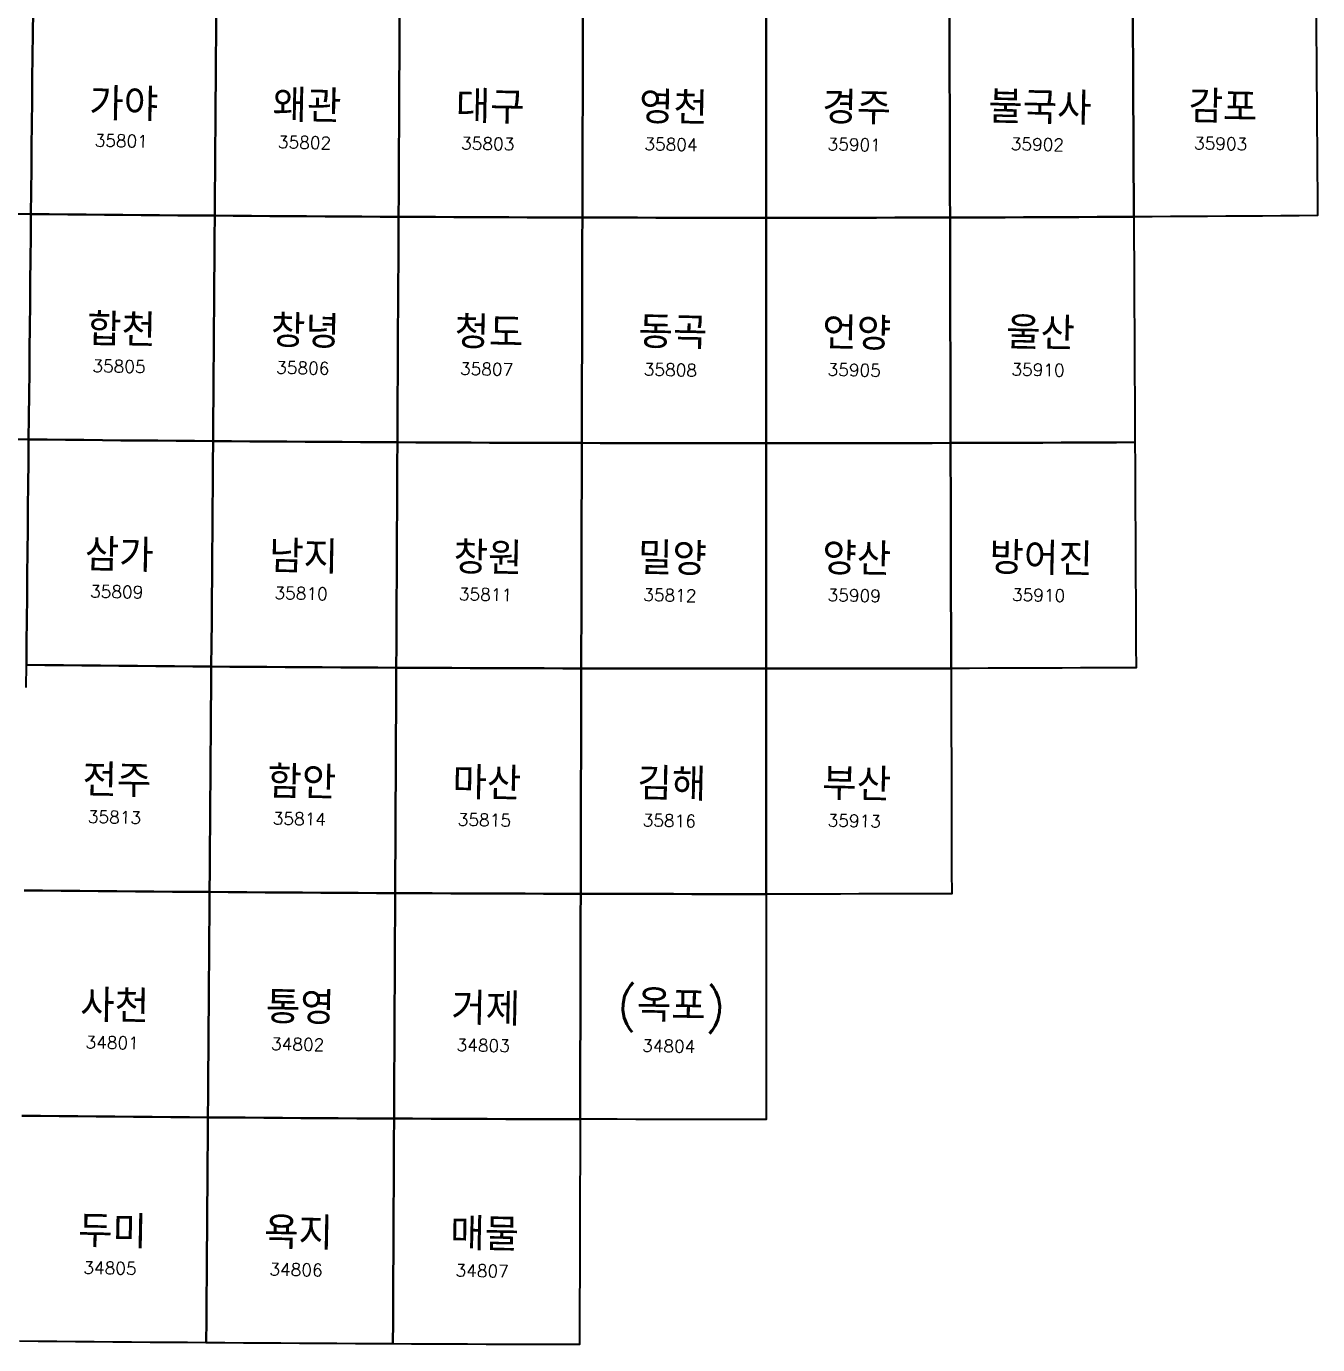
# Model space of a CAD drawing. Header units: millimetres. Extents: x -169652 to 267836, y 63819 to 683520.
# Drawn here: x 108989 to 267836, y 211655 to 373854 of the extents above; entities that cross this region are included whole.
import ezdxf
from ezdxf.enums import TextEntityAlignment as Align

# ---------------------------------------------------------------- set-up
doc = ezdxf.new("R2010")
doc.units = ezdxf.units.MM
for name, color, linetype in [('G50', 7, 'CONTINUOUS'), ('N50000', 7, 'CONTINUOUS'), ('T50000', 250, 'CONTINUOUS')]:
    doc.layers.add(name, color=color, linetype=linetype)
doc.styles.add('GHS', font='romans.shx', dxfattribs={"bigfont": 'GHS.SHX'})

msp = doc.modelspace()

# ---------------------------------------------------------------- linework, layer by layer
at = {"layer": 'G50', "linetype": 'Continuous'}
for points in [[(109806.43, 375733.07), (109777.99, 372958.98), (109749.57, 370184.9), (109721.18, 367410.83), (109692.79, 364636.78), (109664.43, 361862.73), (109636.08, 359088.7), (109607.74, 356314.68), (109579.42, 353540.66), (109551.12, 350766.66), (107289.83, 350790.01)], [(132355.3, 375530.78), (132333.97, 372756.72), (132312.66, 369982.72), (132291.36, 367208.69), (132270.06, 364434.72), (132248.8, 361660.72), (132227.53, 358886.73), (132206.3, 356112.78), (132185.05, 353338.83), (132163.83, 350564.89), (129902.58, 350582.47), (127641.32, 350600.62), (125380.07, 350619.37), (123118.8, 350638.69), (120857.54, 350658.56), (118596.27, 350679.03), (116334.99, 350700.08), (114073.71, 350721.7), (111812.42, 350743.89), (109551.13, 350766.66), (109579.43, 353540.66), (109607.74, 356314.69), (109636.07, 359088.7), (109664.42, 361862.73), (109692.79, 364636.78), (109721.17, 367410.84), (109749.58, 370184.91), (109778, 372958.97), (109806.43, 375733.06)], [(154903.75, 375386.28), (154889.55, 372612.28), (154875.33, 369838.31), (154861.13, 367064.34), (154846.94, 364290.37), (154832.77, 361516.44), (154818.58, 358742.5), (154804.42, 355968.58), (154790.27, 353194.67), (154776.11, 350420.77), (152514.91, 350432.59), (150253.69, 350444.98), (147992.45, 350457.95), (145731.23, 350471.5), (143470.02, 350485.62), (141208.78, 350500.31), (138947.55, 350515.59), (136686.31, 350531.45), (134425.06, 350547.87), (132163.83, 350564.89), (132185.05, 353338.83), (132206.3, 356112.78), (132227.53, 358886.73), (132248.8, 361660.72), (132270.06, 364434.72), (132291.36, 367208.69), (132312.66, 369982.72), (132333.97, 372756.72), (132355.3, 375530.78)], [(200000, 375270.69), (200000, 372496.72), (200000, 369722.78), (200000, 366948.84), (200000, 364174.91), (200000, 361401.02), (200000, 358627.11), (200000, 355853.22), (200000, 353079.34), (200000, 350305.48), (197738.81, 350305.77), (195477.63, 350306.62), (193216.44, 350308.06), (190955.27, 350310.09), (188694.06, 350312.69), (186432.88, 350315.86), (184171.7, 350319.59), (181910.52, 350323.94), (179649.31, 350328.83), (177388.13, 350334.3), (177395.2, 353108.19), (177402.28, 355882.06), (177409.36, 358655.95), (177416.45, 361429.87), (177423.55, 364203.78), (177430.63, 366977.72), (177437.73, 369751.66), (177444.84, 372525.62), (177451.94, 375299.59)], [(222548.06, 375299.59), (222555.16, 372525.62), (222562.27, 369751.66), (222569.38, 366977.72), (222576.45, 364203.78), (222583.55, 361429.87), (222590.64, 358655.95), (222597.72, 355882.06), (222604.8, 353108.19), (222611.88, 350334.3), (220350.69, 350328.83), (218089.48, 350323.94), (215828.3, 350319.59), (213567.13, 350315.86), (211305.94, 350312.69), (209044.73, 350310.09), (206783.56, 350308.06), (204522.38, 350306.62), (202261.19, 350305.77), (200000, 350305.48), (200000, 353079.34), (200000, 355853.22), (200000, 358627.11), (200000, 361401.02), (200000, 364174.91), (200000, 366948.84), (200000, 369722.78), (200000, 372496.72), (200000, 375270.69)], [(245096.25, 375386.28), (245110.45, 372612.28), (245124.67, 369838.31), (245138.88, 367064.34), (245153.06, 364290.37), (245167.23, 361516.44), (245181.42, 358742.5), (245195.58, 355968.58), (245209.73, 353194.67), (245223.89, 350420.77), (242962.67, 350409.53), (240701.47, 350398.86), (238440.27, 350388.78), (236179.06, 350379.27), (233917.84, 350370.33), (231656.66, 350361.97), (229395.45, 350354.19), (227134.27, 350346.98), (224873.06, 350340.34), (222611.88, 350334.3), (222604.8, 353108.19), (222597.72, 355882.06), (222590.64, 358655.95), (222583.55, 361429.87), (222576.45, 364203.78), (222569.38, 366977.72), (222562.27, 369751.66), (222555.16, 372525.62), (222548.06, 375299.59)], [(267644.72, 375530.78), (267666.03, 372756.72), (267687.34, 369982.72), (267708.63, 367208.69), (267729.94, 364434.72), (267751.22, 361660.72), (267772.47, 358886.73), (267793.72, 356112.78), (267814.94, 353338.83), (267836.16, 350564.89), (265574.94, 350547.87), (263313.69, 350531.45), (261052.45, 350515.59), (258791.22, 350500.31), (256529.98, 350485.62), (254268.77, 350471.5), (252007.55, 350457.95), (249746.31, 350444.98), (247485.09, 350432.59), (245223.89, 350420.77), (245209.73, 353194.67), (245195.58, 355968.58), (245181.42, 358742.5), (245167.23, 361516.44), (245153.06, 364290.37), (245138.88, 367064.34), (245124.67, 369838.31), (245110.45, 372612.28), (245096.25, 375386.28)], [(107289.83, 350790.01), (109551.12, 350766.66), (109522.84, 347992.68), (109494.58, 345218.7), (109466.33, 342444.73), (109438.1, 339670.78), (109409.89, 336896.83), (109381.7, 334122.9), (109353.53, 331348.98), (109325.37, 328575.07), (109297.22, 325801.17), (109269.09, 323027.28), (107000.75, 323050.55)], [(107000.75, 323050.55), (109269.09, 323027.28), (109240.98, 320253.4), (109212.89, 317479.53), (109184.83, 314705.68), (109156.76, 311931.84), (109128.73, 309158), (109100.7, 306384.18), (109072.71, 303610.37), (109044.71, 300836.57), (109016.74, 298062.78), (108988.79, 295289.01)], [(108960.86, 292515.23), (108988.8, 295289.02), (111264.15, 295266.37), (113539.5, 295244.31), (115814.84, 295222.81), (118090.18, 295201.91), (120365.51, 295181.56), (122640.84, 295161.8), (124916.17, 295142.59), (127191.48, 295123.97), (129466.8, 295105.92), (131742.11, 295088.45), (131721.16, 292314.73), (131700.22, 289541.05), (131679.3, 286767.37), (131658.39, 283993.7), (131637.48, 281220.05), (131616.61, 278446.39), (131595.73, 275672.77), (131574.88, 272899.12), (131554.03, 270125.52), (131533.2, 267351.92), (129250.92, 267369.34), (126968.65, 267387.33), (124686.36, 267405.91), (122404.07, 267425.05), (120121.78, 267444.73), (117839.48, 267465.02), (115557.18, 267485.87), (113274.87, 267507.3), (110992.55, 267529.3), (108710.23, 267551.84)], [(108710.23, 267551.84), (110992.55, 267529.3), (113274.87, 267507.3), (115557.18, 267485.87), (117839.48, 267465.02), (120121.78, 267444.73), (122404.07, 267425.05), (124686.36, 267405.91), (126968.65, 267387.33), (129250.92, 267369.34), (131533.2, 267351.92), (131512.38, 264578.33), (131491.56, 261804.75), (131470.78, 259031.19), (131450, 256257.62), (131429.23, 253484.08), (131408.48, 250710.55), (131387.73, 247937.02), (131367.02, 245163.52), (131346.3, 242390.02), (131325.59, 239616.52), (129036.4, 239633.87), (126747.2, 239651.81), (124458, 239670.31), (122168.78, 239689.41), (119879.57, 239709.05), (117590.35, 239729.27), (115301.12, 239750.05), (113011.89, 239771.39), (110722.65, 239793.31), (108433.41, 239815.8)], [(108433.41, 239815.8), (110722.65, 239793.31), (113011.89, 239771.39), (115301.12, 239750.05), (117590.35, 239729.27), (119879.57, 239709.05), (122168.78, 239689.41), (124458, 239670.31), (126747.2, 239651.81), (129036.4, 239633.87), (131325.59, 239616.52), (131304.91, 236843.05), (131284.23, 234069.56), (131263.56, 231296.12), (131242.92, 228522.67), (131222.3, 225749.24), (131201.66, 222975.81), (131181.05, 220202.4), (131160.45, 217429), (131139.88, 214655.61), (131119.3, 211882.24), (128823.23, 211899.55), (126527.15, 211917.42), (124231.07, 211935.86), (121934.98, 211954.88), (119638.89, 211974.45), (117342.79, 211994.6), (115046.68, 212015.32), (112750.57, 212036.6), (110454.46, 212058.45), (108158.33, 212080.86)]]:
    msp.add_lwpolyline(points, dxfattribs=at)
at = {"layer": 'G50', "color": 1, "linetype": 'Continuous'}
msp.add_lwpolyline([(177451.94, 375299.59), (177444.84, 372525.62), (177437.73, 369751.66), (177430.63, 366977.72), (177423.55, 364203.78), (177416.45, 361429.87), (177409.36, 358655.95), (177402.28, 355882.06), (177395.2, 353108.19), (177388.13, 350334.3), (175126.94, 350340.34), (172865.73, 350346.98), (170604.55, 350354.19), (168343.34, 350361.97), (166082.16, 350370.33), (163820.94, 350379.27), (161559.73, 350388.78), (159298.53, 350398.86), (157037.33, 350409.53), (154776.11, 350420.77), (154790.27, 353194.67), (154804.42, 355968.58), (154818.58, 358742.5), (154832.77, 361516.44), (154846.94, 364290.37), (154861.13, 367064.34), (154875.33, 369838.31), (154889.55, 372612.28), (154903.75, 375386.28)], dxfattribs=at)
at = {"layer": 'G50', "linetype": 'Continuous'}
for points in [[(109551.13, 350766.66), (111812.42, 350743.89), (114073.71, 350721.7), (116334.99, 350700.08), (118596.27, 350679.03), (120857.54, 350658.56), (123118.8, 350638.69), (125380.07, 350619.37), (127641.32, 350600.62), (129902.58, 350582.47), (132163.83, 350564.89), (132142.63, 347790.95), (132121.42, 345017.05), (132100.23, 342243.12), (132079.06, 339469.23), (132057.91, 336695.34), (132036.77, 333921.48), (132015.63, 331147.62), (131994.52, 328373.77), (131973.41, 325599.94), (131952.31, 322826.09), (129684.02, 322843.62), (127415.71, 322861.73), (125147.4, 322880.42), (122879.09, 322899.67), (120610.77, 322919.5), (118342.44, 322939.91), (116074.12, 322960.89), (113805.78, 322982.44), (111537.44, 323004.56), (109269.1, 323027.28), (109297.22, 325801.17), (109325.36, 328575.06), (109353.52, 331348.98), (109381.7, 334122.91), (109409.9, 336896.83), (109438.11, 339670.78), (109466.34, 342444.73), (109494.58, 345218.7), (109522.85, 347992.69)], [(132163.83, 350564.89), (134425.06, 350547.87), (136686.31, 350531.45), (138947.55, 350515.59), (141208.78, 350500.31), (143470.02, 350485.62), (145731.23, 350471.5), (147992.45, 350457.95), (150253.69, 350444.98), (152514.91, 350432.59), (154776.11, 350420.77), (154761.98, 347646.87), (154747.84, 344873.02), (154733.72, 342099.14), (154719.61, 339325.3), (154705.52, 336551.45), (154691.41, 333777.62), (154677.31, 331003.8), (154663.25, 328229.98), (154649.19, 325456.19), (154635.13, 322682.41), (152366.84, 322694.19), (150098.58, 322706.55), (147830.31, 322719.48), (145562.05, 322732.98), (143293.77, 322747.06), (141025.48, 322761.73), (138757.2, 322776.95), (136488.91, 322792.77), (134220.61, 322809.14), (131952.31, 322826.09), (131973.41, 325599.94), (131994.52, 328373.77), (132015.63, 331147.62), (132036.77, 333921.48), (132057.91, 336695.34), (132079.06, 339469.23), (132100.23, 342243.12), (132121.42, 345017.05), (132142.63, 347790.95)], [(154776.11, 350420.77), (157037.33, 350409.53), (159298.53, 350398.86), (161559.73, 350388.78), (163820.94, 350379.27), (166082.16, 350370.33), (168343.34, 350361.97), (170604.55, 350354.19), (172865.73, 350346.98), (175126.94, 350340.34), (177388.13, 350334.3), (177381.06, 347560.44), (177373.98, 344786.59), (177366.94, 342012.75), (177359.88, 339238.92), (177352.81, 336465.11), (177345.78, 333691.3), (177338.73, 330917.52), (177331.69, 328143.73), (177324.66, 325369.95), (177317.63, 322596.2), (175049.39, 322602.23), (172781.14, 322608.84), (170512.91, 322616.03), (168244.66, 322623.8), (165976.41, 322632.12), (163708.16, 322641.03), (161439.89, 322650.52), (159171.64, 322660.56), (156903.38, 322671.2), (154635.13, 322682.41), (154649.19, 325456.19), (154663.25, 328229.98), (154677.31, 331003.8), (154691.41, 333777.62), (154705.52, 336551.45), (154719.61, 339325.3), (154733.72, 342099.14), (154747.84, 344873.02), (154761.98, 347646.87)], [(177388.13, 350334.3), (179649.31, 350328.83), (181910.52, 350323.94), (184171.7, 350319.59), (186432.88, 350315.86), (188694.06, 350312.69), (190955.27, 350310.09), (193216.44, 350308.06), (195477.63, 350306.62), (197738.81, 350305.77), (200000, 350305.48), (200000, 347531.62), (200000, 344757.78), (200000, 341983.95), (200000, 339210.12), (200000, 336436.33), (200000, 333662.53), (200000, 330888.75), (200000, 328114.97), (200000, 325341.2), (200000, 322567.45), (197731.77, 322567.75), (195463.53, 322568.61), (193195.3, 322570.05), (190927.06, 322572.06), (188658.81, 322574.66), (186390.59, 322577.81), (184122.34, 322581.55), (181854.11, 322585.84), (179585.88, 322590.73), (177317.63, 322596.2), (177324.66, 325369.95), (177331.69, 328143.73), (177338.73, 330917.52), (177345.78, 333691.3), (177352.81, 336465.11), (177359.88, 339238.92), (177366.94, 342012.75), (177373.98, 344786.59), (177381.06, 347560.44)], [(200000, 350305.48), (202261.19, 350305.77), (204522.38, 350306.62), (206783.56, 350308.06), (209044.73, 350310.09), (211305.94, 350312.69), (213567.13, 350315.86), (215828.3, 350319.59), (218089.48, 350323.94), (220350.69, 350328.83), (222611.88, 350334.3), (222618.94, 347560.44), (222626.02, 344786.59), (222633.06, 342012.75), (222640.13, 339238.92), (222647.19, 336465.11), (222654.22, 333691.3), (222661.27, 330917.52), (222668.31, 328143.73), (222675.34, 325369.95), (222682.38, 322596.2), (220414.13, 322590.73), (218145.89, 322585.84), (215877.66, 322581.55), (213609.41, 322577.81), (211341.19, 322574.66), (209072.94, 322572.06), (206804.7, 322570.05), (204536.47, 322568.61), (202268.23, 322567.75), (200000, 322567.45), (200000, 325341.2), (200000, 328114.97), (200000, 330888.75), (200000, 333662.53), (200000, 336436.33), (200000, 339210.12), (200000, 341983.95), (200000, 344757.78), (200000, 347531.62)], [(109269.1, 323027.28), (111537.44, 323004.56), (113805.78, 322982.44), (116074.12, 322960.89), (118342.44, 322939.91), (120610.77, 322919.5), (122879.09, 322899.67), (125147.4, 322880.42), (127415.71, 322861.73), (129684.02, 322843.62), (131952.31, 322826.09), (131931.23, 320052.28), (131910.17, 317278.48), (131889.13, 314504.69), (131868.08, 311730.91), (131847.05, 308957.12), (131826.05, 306183.37), (131805.03, 303409.62), (131784.05, 300635.89), (131763.06, 297862.16), (131742.11, 295088.45), (129466.8, 295105.92), (127191.48, 295123.97), (124916.17, 295142.59), (122640.84, 295161.8), (120365.51, 295181.56), (118090.18, 295201.91), (115814.84, 295222.81), (113539.5, 295244.31), (111264.15, 295266.37), (108988.8, 295289.02), (109016.75, 298062.78), (109044.72, 300836.56), (109072.7, 303610.37), (109100.71, 306384.19), (109128.73, 309158), (109156.77, 311931.84), (109184.82, 314705.69), (109212.9, 317479.53), (109240.99, 320253.41)], [(131952.31, 322826.09), (134220.61, 322809.14), (136488.91, 322792.77), (138757.2, 322776.95), (141025.48, 322761.73), (143293.77, 322747.06), (145562.05, 322732.98), (147830.31, 322719.48), (150098.58, 322706.55), (152366.84, 322694.19), (154635.13, 322682.41), (154621.06, 319908.64), (154607.02, 317134.87), (154592.98, 314361.12), (154578.95, 311587.39), (154564.94, 308813.66), (154550.94, 306039.94), (154536.94, 303266.23), (154522.94, 300492.55), (154508.95, 297718.86), (154494.98, 294945.19), (152219.7, 294956.94), (149944.44, 294969.27), (147669.16, 294982.16), (145393.88, 294995.62), (143118.59, 295009.66), (140843.3, 295024.27), (138568.02, 295039.45), (136292.7, 295055.2), (134017.41, 295071.55), (131742.11, 295088.45), (131763.06, 297862.16), (131784.05, 300635.89), (131805.03, 303409.62), (131826.05, 306183.37), (131847.05, 308957.12), (131868.08, 311730.91), (131889.13, 314504.69), (131910.17, 317278.48), (131931.23, 320052.28)], [(154635.13, 322682.41), (156903.38, 322671.2), (159171.64, 322660.56), (161439.89, 322650.52), (163708.16, 322641.03), (165976.41, 322632.12), (168244.66, 322623.8), (170512.91, 322616.03), (172781.14, 322608.84), (175049.39, 322602.23), (177317.63, 322596.2), (177310.59, 319822.45), (177303.58, 317048.72), (177296.56, 314274.98), (177289.55, 311501.28), (177282.55, 308727.58), (177275.55, 305953.89), (177268.55, 303180.2), (177261.55, 300406.55), (177254.55, 297632.89), (177247.56, 294859.25), (174972.31, 294865.27), (172697.06, 294871.84), (170421.81, 294879.02), (168146.56, 294886.75), (165871.3, 294895.06), (163596.05, 294903.94), (161320.78, 294913.39), (159045.52, 294923.42), (156770.25, 294934.02), (154494.98, 294945.19), (154508.95, 297718.86), (154522.94, 300492.55), (154536.94, 303266.23), (154550.94, 306039.94), (154564.94, 308813.66), (154578.95, 311587.39), (154592.98, 314361.12), (154607.02, 317134.87), (154621.06, 319908.64)], [(177317.63, 322596.2), (179585.88, 322590.73), (181854.11, 322585.84), (184122.34, 322581.55), (186390.59, 322577.81), (188658.81, 322574.66), (190927.06, 322572.06), (193195.3, 322570.05), (195463.53, 322568.61), (197731.77, 322567.75), (200000, 322567.45), (200000, 319793.73), (200000, 317020), (200000, 314246.28), (200000, 311472.58), (200000, 308698.89), (200000, 305925.2), (200000, 303151.55), (200000, 300377.87), (200000, 297604.23), (200000, 294830.59), (197724.77, 294830.89), (195449.52, 294831.73), (193174.28, 294833.19), (190899.03, 294835.19), (188623.8, 294837.77), (186348.55, 294840.91), (184073.3, 294844.64), (181798.06, 294848.94), (179522.81, 294853.8), (177247.56, 294859.25), (177254.55, 297632.89), (177261.55, 300406.55), (177268.55, 303180.2), (177275.55, 305953.89), (177282.55, 308727.58), (177289.55, 311501.28), (177296.56, 314274.98), (177303.58, 317048.72), (177310.59, 319822.45)], [(200000, 322567.45), (202268.23, 322567.75), (204536.47, 322568.61), (206804.7, 322570.05), (209072.94, 322572.06), (211341.19, 322574.66), (213609.41, 322577.81), (215877.66, 322581.55), (218145.89, 322585.84), (220414.13, 322590.73), (222682.38, 322596.2), (222689.41, 319822.45), (222696.42, 317048.72), (222703.44, 314274.98), (222710.45, 311501.28), (222717.45, 308727.58), (222724.45, 305953.89), (222731.45, 303180.2), (222738.45, 300406.55), (222745.45, 297632.89), (222752.44, 294859.25), (220477.19, 294853.8), (218201.94, 294848.94), (215926.7, 294844.64), (213651.45, 294840.91), (211376.2, 294837.77), (209100.97, 294835.19), (206825.72, 294833.19), (204550.48, 294831.73), (202275.23, 294830.89), (200000, 294830.59), (200000, 297604.23), (200000, 300377.87), (200000, 303151.55), (200000, 305925.2), (200000, 308698.89), (200000, 311472.58), (200000, 314246.28), (200000, 317020), (200000, 319793.73)], [(222682.38, 322596.2), (224950.61, 322602.23), (227218.86, 322608.84), (229487.09, 322616.03), (231755.34, 322623.8), (234023.59, 322632.12), (236291.84, 322641.03), (238560.11, 322650.52), (240828.36, 322660.56), (243096.63, 322671.2), (245364.88, 322682.41), (245378.94, 319908.64), (245392.98, 317134.87), (245407.02, 314361.12), (245421.05, 311587.39), (245435.06, 308813.66), (245449.06, 306039.94), (245463.06, 303266.23), (245477.06, 300492.55), (245491.05, 297718.86), (245505.02, 294945.19), (243229.75, 294934.02), (240954.48, 294923.42), (238679.22, 294913.39), (236403.95, 294903.94), (234128.7, 294895.06), (231853.44, 294886.75), (229578.19, 294879.02), (227302.94, 294871.84), (225027.69, 294865.27), (222752.44, 294859.25), (222745.45, 297632.89), (222738.45, 300406.55), (222731.45, 303180.2), (222724.45, 305953.89), (222717.45, 308727.58), (222710.45, 311501.28), (222703.44, 314274.98), (222696.42, 317048.72), (222689.41, 319822.45)], [(131742.11, 295088.45), (134017.41, 295071.55), (136292.7, 295055.2), (138568.02, 295039.45), (140843.3, 295024.27), (143118.59, 295009.66), (145393.88, 294995.62), (147669.16, 294982.16), (149944.44, 294969.27), (152219.7, 294956.94), (154494.98, 294945.19), (154481.02, 292171.55), (154467.06, 289397.89), (154453.11, 286624.25), (154439.17, 283850.62), (154425.23, 281077.02), (154411.31, 278303.41), (154397.41, 275529.81), (154383.5, 272756.23), (154369.59, 269982.67), (154355.72, 267209.12), (152073.48, 267220.83), (149791.23, 267233.11), (147509, 267245.95), (145226.75, 267259.37), (142944.5, 267273.37), (140662.25, 267287.94), (138379.98, 267303.08), (136097.73, 267318.8), (133815.47, 267335.06), (131533.2, 267351.92), (131554.03, 270125.52), (131574.88, 272899.12), (131595.73, 275672.77), (131616.61, 278446.39), (131637.48, 281220.05), (131658.39, 283993.7), (131679.3, 286767.37), (131700.22, 289541.05), (131721.16, 292314.73)], [(154494.98, 294945.19), (156770.25, 294934.02), (159045.52, 294923.42), (161320.78, 294913.39), (163596.05, 294903.94), (165871.3, 294895.06), (168146.56, 294886.75), (170421.81, 294879.02), (172697.06, 294871.84), (174972.31, 294865.27), (177247.56, 294859.25), (177240.58, 292085.62), (177233.59, 289311.98), (177226.63, 286538.39), (177219.66, 283764.8), (177212.69, 280991.2), (177205.73, 278217.62), (177198.78, 275444.06), (177191.81, 272670.52), (177184.88, 269896.97), (177177.94, 267123.44), (174895.72, 267129.44), (172613.52, 267136.02), (170331.3, 267143.16), (168049.06, 267150.86), (165766.84, 267159.14), (163484.63, 267167.98), (161202.41, 267177.42), (158920.19, 267187.41), (156637.95, 267197.98), (154355.72, 267209.12), (154369.59, 269982.67), (154383.5, 272756.23), (154397.41, 275529.81), (154411.31, 278303.41), (154425.23, 281077.02), (154439.17, 283850.62), (154453.11, 286624.25), (154467.06, 289397.89), (154481.02, 292171.55)], [(131533.2, 267351.92), (133815.47, 267335.06), (136097.73, 267318.8), (138379.98, 267303.08), (140662.25, 267287.94), (142944.5, 267273.37), (145226.75, 267259.37), (147509, 267245.95), (149791.23, 267233.11), (152073.48, 267220.83), (154355.72, 267209.12), (154341.84, 264435.56), (154327.97, 261662.05), (154314.11, 258888.52), (154300.25, 256115.02), (154286.41, 253341.52), (154272.56, 250568.02), (154258.75, 247794.55), (154244.94, 245021.06), (154231.13, 242247.62), (154217.31, 239474.19), (151928.16, 239485.84), (149639, 239498.09), (147349.84, 239510.91), (145060.69, 239524.28), (142771.52, 239538.23), (140482.33, 239552.75), (138193.16, 239567.84), (135903.97, 239583.48), (133614.8, 239599.72), (131325.59, 239616.52), (131346.3, 242390.02), (131367.02, 245163.52), (131387.73, 247937.02), (131408.48, 250710.55), (131429.23, 253484.08), (131450, 256257.62), (131470.78, 259031.19), (131491.56, 261804.75), (131512.38, 264578.33)], [(154355.72, 267209.12), (156637.95, 267197.98), (158920.19, 267187.41), (161202.41, 267177.42), (163484.63, 267167.98), (165766.84, 267159.14), (168049.06, 267150.86), (170331.3, 267143.16), (172613.52, 267136.02), (174895.72, 267129.44), (177177.94, 267123.44), (177170.98, 264349.92), (177164.06, 261576.42), (177157.13, 258802.92), (177150.2, 256029.44), (177143.28, 253255.97), (177136.36, 250482.52), (177129.45, 247709.06), (177122.55, 244935.62), (177115.64, 242162.19), (177108.73, 239388.78), (174819.59, 239394.75), (172530.47, 239401.3), (170241.34, 239408.42), (167952.2, 239416.09), (165663.06, 239424.36), (163373.92, 239433.19), (161084.77, 239442.58), (158795.63, 239452.55), (156506.47, 239463.08), (154217.31, 239474.19), (154231.13, 242247.62), (154244.94, 245021.06), (154258.75, 247794.55), (154272.56, 250568.02), (154286.41, 253341.52), (154300.25, 256115.02), (154314.11, 258888.52), (154327.97, 261662.05), (154341.84, 264435.56)], [(177177.94, 267123.44), (179460.14, 267118.02), (181742.34, 267113.16), (184024.56, 267108.87), (186306.77, 267105.16), (188588.98, 267102.02), (190871.19, 267099.45), (193153.39, 267097.45), (195435.59, 267096.02), (197717.8, 267095.17), (200000, 267094.87), (200000, 264321.37), (200000, 261547.87), (200000, 258774.39), (200000, 256000.92), (200000, 253227.45), (200000, 250454), (200000, 247680.56), (200000, 244907.12), (200000, 242133.72), (200000, 239360.31), (197710.88, 239360.59), (195421.75, 239361.45), (193132.63, 239362.87), (190843.5, 239364.87), (188554.38, 239367.44), (186265.25, 239370.56), (183976.13, 239374.27), (181687, 239378.53), (179397.88, 239383.37), (177108.73, 239388.78), (177115.64, 242162.19), (177122.55, 244935.62), (177129.45, 247709.06), (177136.36, 250482.52), (177143.28, 253255.97), (177150.2, 256029.44), (177157.13, 258802.92), (177164.06, 261576.42), (177170.98, 264349.92)], [(131325.59, 239616.52), (133614.8, 239599.72), (135903.97, 239583.48), (138193.16, 239567.84), (140482.33, 239552.75), (142771.52, 239538.23), (145060.69, 239524.28), (147349.84, 239510.91), (149639, 239498.09), (151928.16, 239485.84), (154217.31, 239474.19), (154203.53, 236700.75), (154189.75, 233927.33), (154175.97, 231153.92), (154162.2, 228380.52), (154148.45, 225607.13), (154134.7, 222833.76), (154120.95, 220060.39), (154107.23, 217287.04), (154093.52, 214513.7), (154079.8, 211740.37), (151783.77, 211752), (149487.73, 211764.2), (147191.69, 211776.97), (144895.66, 211790.31), (142599.59, 211804.21), (140303.55, 211818.68), (138007.48, 211833.72), (135711.44, 211849.32), (133415.38, 211865.5), (131119.3, 211882.24), (131139.88, 214655.61), (131160.45, 217429), (131181.05, 220202.4), (131201.66, 222975.81), (131222.3, 225749.24), (131242.92, 228522.67), (131263.56, 231296.12), (131284.23, 234069.56), (131304.91, 236843.05)], [(154217.31, 239474.19), (156506.47, 239463.08), (158795.63, 239452.55), (161084.77, 239442.58), (163373.92, 239433.19), (165663.06, 239424.36), (167952.2, 239416.09), (170241.34, 239408.42), (172530.47, 239401.3), (174819.59, 239394.75), (177108.73, 239388.78), (177101.84, 236615.37), (177094.95, 233841.98), (177088.06, 231068.6), (177081.19, 228295.23), (177074.3, 225521.87), (177067.44, 222748.53), (177060.56, 219975.19), (177053.7, 217201.87), (177046.83, 214428.55), (177039.98, 211655.25), (174743.97, 211661.21), (172447.95, 211667.73), (170151.95, 211674.83), (167855.94, 211682.49), (165559.92, 211690.72), (163263.91, 211699.51), (160967.88, 211708.87), (158671.84, 211718.81), (156375.83, 211729.3), (154079.8, 211740.37), (154093.52, 214513.7), (154107.23, 217287.04), (154120.95, 220060.39), (154134.7, 222833.76), (154148.45, 225607.13), (154162.2, 228380.52), (154175.97, 231153.92), (154189.75, 233927.33), (154203.53, 236700.75)]]:
    msp.add_lwpolyline(points, close=True, dxfattribs=at)
at = {"layer": 'G50', "color": 1, "linetype": 'Continuous'}
for points in [[(222611.88, 350334.3), (224873.06, 350340.34), (227134.27, 350346.98), (229395.45, 350354.19), (231656.66, 350361.97), (233917.84, 350370.33), (236179.06, 350379.27), (238440.27, 350388.78), (240701.47, 350398.86), (242962.67, 350409.53), (245223.89, 350420.77), (245238.02, 347646.87), (245252.16, 344873.02), (245266.28, 342099.14), (245280.39, 339325.3), (245294.48, 336551.45), (245308.59, 333777.62), (245322.69, 331003.8), (245336.75, 328229.98), (245350.81, 325456.19), (245364.88, 322682.41), (243096.63, 322671.2), (240828.36, 322660.56), (238560.11, 322650.52), (236291.84, 322641.03), (234023.59, 322632.12), (231755.34, 322623.8), (229487.09, 322616.03), (227218.86, 322608.84), (224950.61, 322602.23), (222682.38, 322596.2), (222675.34, 325369.95), (222668.31, 328143.73), (222661.27, 330917.52), (222654.22, 333691.3), (222647.19, 336465.11), (222640.13, 339238.92), (222633.06, 342012.75), (222626.02, 344786.59), (222618.94, 347560.44)], [(177247.56, 294859.25), (179522.81, 294853.8), (181798.06, 294848.94), (184073.3, 294844.64), (186348.55, 294840.91), (188623.8, 294837.77), (190899.03, 294835.19), (193174.28, 294833.19), (195449.52, 294831.73), (197724.77, 294830.89), (200000, 294830.59), (200000, 292056.98), (200000, 289283.36), (200000, 286509.77), (200000, 283736.17), (200000, 280962.59), (200000, 278189.03), (200000, 275415.48), (200000, 272641.94), (200000, 269868.41), (200000, 267094.87), (197717.8, 267095.17), (195435.59, 267096.02), (193153.39, 267097.45), (190871.19, 267099.45), (188588.98, 267102.02), (186306.77, 267105.16), (184024.56, 267108.87), (181742.34, 267113.16), (179460.14, 267118.02), (177177.94, 267123.44), (177184.88, 269896.97), (177191.81, 272670.52), (177198.78, 275444.06), (177205.73, 278217.62), (177212.69, 280991.2), (177219.66, 283764.8), (177226.63, 286538.39), (177233.59, 289311.98), (177240.58, 292085.62)], [(200000, 294830.59), (202275.23, 294830.89), (204550.48, 294831.73), (206825.72, 294833.19), (209100.97, 294835.19), (211376.2, 294837.77), (213651.45, 294840.91), (215926.7, 294844.64), (218201.94, 294848.94), (220477.19, 294853.8), (222752.44, 294859.25), (222759.42, 292085.62), (222766.41, 289311.98), (222773.38, 286538.39), (222780.34, 283764.8), (222787.31, 280991.2), (222794.27, 278217.62), (222801.22, 275444.06), (222808.19, 272670.52), (222815.13, 269896.97), (222822.06, 267123.44), (220539.86, 267118.02), (218257.66, 267113.16), (215975.44, 267108.87), (213693.23, 267105.16), (211411.02, 267102.02), (209128.81, 267099.45), (206846.61, 267097.45), (204564.41, 267096.02), (202282.2, 267095.17), (200000, 267094.87), (200000, 269868.41), (200000, 272641.94), (200000, 275415.48), (200000, 278189.03), (200000, 280962.59), (200000, 283736.17), (200000, 286509.77), (200000, 289283.36), (200000, 292056.98)]]:
    msp.add_lwpolyline(points, close=True, dxfattribs=at)

# ---------------------------------------------------------------- texts
at = {"layer": 'N50000', "style": 'GHS'}
for s, rotation, p in [('35801', 358.83, (117374.45, 359065.72)), ('35802', 358.83, (139915.43, 358865.31)), ('35803', 358.83, (162456.01, 358722.72)), ('35804', 358.83, (184996.31, 358637.94)), ('35901', 358.83, (207536.46, 358610.97)), ('35902', 358.83, (230076.59, 358641.8)), ('35903', 358.83, (252616.86, 358730.45)), ('35805', 358.84, (117093.1, 331326.14)), ('35806', 358.84, (139705.02, 331126.33)), ('35807', 358.84, (162316.53, 330984.16)), ('35808', 358.84, (184927.76, 330899.64)), ('35905', 358.84, (207538.84, 330872.78)), ('35910', 358.84, (230149.91, 330903.53)), ('35809', 358.84, (116813.47, 303587.7)), ('35810', 358.84, (139495.91, 303388.48)), ('35811', 358.84, (162177.94, 303246.76)), ('35812', 358.84, (184859.65, 303162.52)), ('35909', 358.84, (207541.23, 303135.73)), ('35910', 358.84, (230222.79, 303166.43)), ('34804', 358.86, (184724.77, 247691.71))]:
    msp.add_text(s, height=1528.44, rotation=rotation, dxfattribs=at).set_placement(p)
at = {"layer": 'N50000', "color": 7, "style": 'GHS'}
for s, rotation, p in [('35813', 358.85, (116535.59, 275850.37)), ('35814', 358.85, (139288.13, 275651.79)), ('35815', 358.85, (162040.22, 275510.51)), ('35816', 358.85, (184792, 275426.54)), ('35913', 358.85, (207543.63, 275399.86)), ('34801', 358.86, (116259.44, 248114.14)), ('34802', 358.86, (139081.63, 247916.22)), ('34803', 358.86, (161903.36, 247775.41)), ('34805', 358.86, (115985.05, 220379.04)), ('34806', 358.86, (138876.45, 220181.77)), ('34807', 358.86, (161767.37, 220041.44))]:
    msp.add_text(s, height=1528.44, rotation=rotation, dxfattribs=at).set_placement(p)
at = {"layer": 'T50000', "style": 'GHS'}
for s, rotation, p in [('가야', 358.83, (120977.11, 364444.26)), ('왜관', 358.83, (143517.73, 364243.31)), ('대구', 358.83, (166057.96, 364100.18)), ('영천', 358.83, (188597.9, 364014.85)), ('경주', 358.83, (211137.69, 363987.33)), ('불국사', 358.83, (233677.48, 364017.62)), ('감포', 358.83, (256217.4, 364105.72)), ('합천', 358.84, (120695.09, 336705.13)), ('창녕', 358.84, (143306.66, 336504.77)), ('청도', 358.84, (165917.8, 336362.06)), ('동곡', 358.84, (188528.68, 336276.99)), ('언양', 358.84, (211139.4, 336249.58)), ('울산', 358.84, (233750.12, 336279.78)), ('삼가', 358.84, (120414.8, 308967.13)), ('남지', 358.84, (143096.88, 308767.37)), ('창원', 358.84, (165778.55, 308625.1)), ('밀양', 358.84, (188459.9, 308540.31)), ('양산', 358.84, (211141.11, 308512.96)), ('방어진', 358.84, (233822.32, 308543.11)), ('전주', 358.85, (120136.24, 281230.25)), ('함안', 358.85, (142888.42, 281031.12)), ('마산', 358.85, (165640.14, 280889.28)), ('김해', 358.85, (188391.56, 280804.76)), ('부산', 358.85, (211142.84, 280777.52)), ('사천', 358.86, (119859.42, 253494.47)), ('통영', 358.86, (142681.25, 253295.99)), ('거제', 358.86, (165502.61, 253154.63)), ('(옥포)', 358.86, (188323.66, 253070.37)), ('두미', 358.86, (119584.36, 225759.82)), ('욕지', 358.86, (142475.39, 225561.99)), ('매물', 358.86, (165365.94, 225421.1))]:
    msp.add_text(s, height=4000, rotation=rotation, dxfattribs=at).set_placement(p, align=Align.MIDDLE)

doc.saveas('drawing.dxf')
